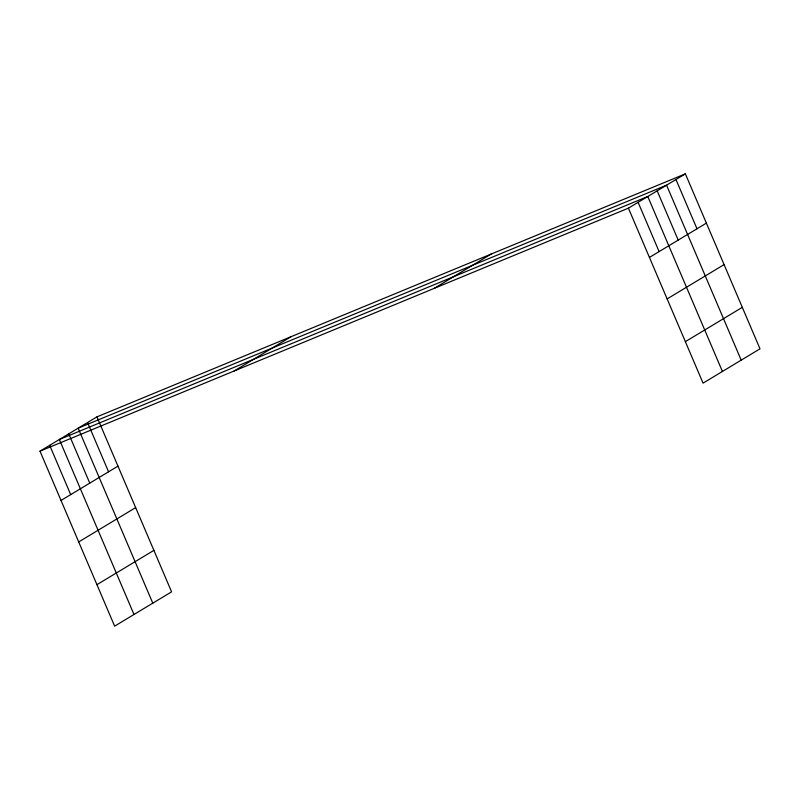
<?xml version="1.0" encoding="UTF-8"?>
<svg xmlns="http://www.w3.org/2000/svg" width="800" height="800" viewBox="0 0 800 800"><rect width="100%" height="100%" fill="white"/><g stroke="black" fill="none" stroke-linecap="round" stroke-linejoin="round"><path stroke-width="1.2" d="M96.94 416.87L171.58 591.84L114.63 626.15L40 451.17L96.94 416.87L685.37 173.85L760 348.83L703.06 383.13L628.42 208.16L685.37 173.85M234.18 370.98L291.12 336.67M61.02 500.45L117.96 466.14M434.24 288.35L491.19 254.05M78.71 541.93L135.66 507.62M96.94 584.67L153.89 550.36M649.44 257.43L706.38 223.12M667.13 298.91L724.08 264.61M685.36 341.65L742.31 307.34M40 451.17L628.42 208.16M675.97 179.51L696.99 228.79M741.21 360.15L666.57 185.17L78.15 428.19L152.79 603.17M657.18 190.83L678.2 240.11M722.42 371.47L647.78 196.49L59.36 439.51L133.99 614.49M638.1 202.32L659.12 251.6M87.55 422.53L108.57 471.8M68.76 433.85L89.77 483.13M49.68 445.34L70.7 494.62"/></g></svg>
